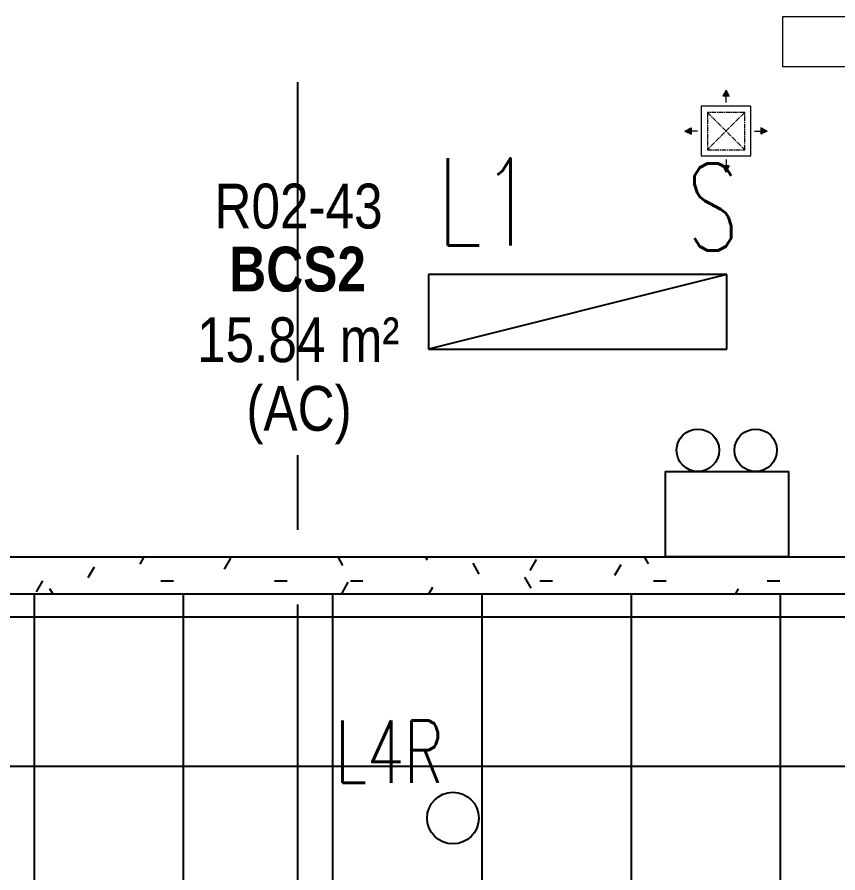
# Model space of a CAD drawing. Header units: millimetres. Extents: x -92759 to 184353, y -15225 to 86714.
# Drawn here: x 77972 to 81272, y 71321 to 74761 of the extents above; entities that cross this region are included whole.
import ezdxf

# ---------------------------------------------------------------- set-up
doc = ezdxf.new("R2010")
doc.units = ezdxf.units.MM
doc.linetypes.add('CENTER2', pattern=[28.575, 19.05, -3.175, 3.175, -3.175])
doc.linetypes.add('IDA - Grid Line', pattern=[2100, 1200, -300, 300, -300])
for name, color, linetype in [('0-1', 9, 'Continuous'), ('A-_ROOMNAME_A', 8, 'Continuous'), ('A-_WALL----_H-1', 9, 'Continuous'), ('A-_WALLPRTN_E', 8, 'Continuous'), ('A-PATT-CONC', 8, 'Continuous'), ('E-_LIGT----_E-', 3, 'Continuous'), ('E-EM LIGHT', 1, 'Continuous'), ('E-legend', 1, 'Continuous'), ('E-LIGHT----E', 1, 'Continuous')]:
    doc.layers.add(name, color=color, linetype=linetype)
for name, color, linetype, lineweight in [('HFI 9MM FPB', 94, 'Continuous', 5), ('M-ACMV_Control Panel', 7, 'Continuous', 25), ('M-ACMV_FAD', 3, 'Continuous', 18), ('M-ACMV_FAG', 3, 'Continuous', 25), ('M-ACMV_FCU-1', 86, 'Continuous', 9)]:
    doc.layers.add(name, color=color, linetype=linetype, lineweight=lineweight)
doc.layers.add('S-_ANOTGRID_E-1', color=9, linetype='IDA - Grid Line', true_color=0x808080)
doc.styles.add('Arial Narrow_2', font='ARIALN.TTF', dxfattribs={"height": 225})
doc.styles.add('Arial Narrow_B_1', font='ARIALNB.TTF', dxfattribs={"height": 300})
doc.styles.add('Simplex', font='simplex_.ttf', dxfattribs={"width": 0.7, "height": 450})
doc.styles.add('T3', font='simplex.shx', dxfattribs={"width": 0.7, "height": 300})

# ---------------------------------------------------------------- blocks, each defined once
blk = doc.blocks.new('A$C3019c3af')
at = {"layer": 'A-_WALL----_H-1'}
h = blk.add_hatch(dxfattribs=at)
h.set_pattern_fill('FP_8', color=256, style=0, pattern_type=2)
h.set_pattern_definition([(0, (-11670.95, 40338.29), (609.6, 152.4), [50.292, -406.908, 50.292, -406.908, -2438.4]), (0, (-11670.95, 40338.29), (609.6, 152.4), [-914.4, 50.292, -864.108, 50.292, -406.908, -1066.8]), (0, (-11670.95, 40338.29), (609.6, 152.4), [-2286, 50.292, -254.508, 50.292, -711.708]), (120, (-11442.35, 40414.49), (-436.7823, 451.729), [50.292, -406.908, 50.292, -406.908, -2438.4]), (120, (-11442.35, 40414.49), (-436.7823, 451.729), [-914.4, 50.292, -864.108, 50.292, -406.908, -1066.8]), (120, (-11442.35, 40414.49), (-436.7823, 451.729), [-2286, 50.292, -254.508, 50.292, -711.708]), (240, (-11366.15, 40719.29), (-172.8177, -604.129), [50.292, -406.908, 50.292, -406.908, -2438.4]), (240, (-11366.15, 40719.29), (-172.8177, -604.129), [-914.4, 50.292, -864.108, 50.292, -406.908, -1066.8]), (240, (-11366.15, 40719.29), (-172.8177, -604.129), [-2286, 50.292, -254.508, 50.292, -711.708])])
h.paths.add_polyline_path([(100, 39700), (100, 39850), (-7500, 39850), (-7500, 39700), (-997.2, 39700)])
at = {"layer": 'A-_WALLPRTN_E'}
for p, q in [((-7350, 39850), (-50, 39850)), ((100, 39700), (-7500, 39700))]:
    blk.add_line(p, q, dxfattribs=at)
at = {"layer": 'S-_ANOTGRID_E-1'}
blk.add_line((-3600, -20341.4), (-3600, 52351.8), dxfattribs=at)
at = {"layer": 'A-_ROOMNAME_A', "char_height": 180, "attachment_point": 1}
for s, insert, width, style in [('R02-43', (-3935.4, 41350.4), 853.797, 'Arial Narrow_2'), ('BCS2', (-3876.2, 41096.9), 709.493, 'Arial Narrow_B_1'), ('15.84 m²', (-4005.2, 40812.9), 1022.152, 'Arial Narrow_2'), ('(AC)', (-3807.2, 40537.2), 541.139, 'Arial Narrow_2')]:
    blk.add_mtext(s, dxfattribs=dict(at, insert=insert, width=width, style=style))
blk = doc.blocks.new('RCP_B8L2')
at = {"layer": 'A-PATT-CONC'}
h = blk.add_hatch(dxfattribs=at)
h.set_pattern_fill('ANSI37', color=256, scale=189, angle=45)
h.set_pattern_definition([(90, (-397818.07, -146677.3), (-600.075, 0), []), (180, (-397818.07, -146677.3), (-6e-14, -600.075), [])])
h.paths.add_polyline_path([(-379218.1, -147877.3), (-379218.1, -146077.3), (-378018.1, -146077.3), (-378018.1, -147877.3), (-369818.1, -147877.3), (-369818.1, -149677.3), (-397818.1, -149677.3), (-397818.1, -147877.3), (-397818.1, -146677.3), (-396618.1, -146677.3), (-395418.1, -146677.3), (-395418.1, -147877.3)])
at = {"layer": 'HFI 9MM FPB'}
h = blk.add_hatch(dxfattribs=at)
h.set_pattern_fill('ANSI33', color=256, scale=50)
h.set_pattern_definition([(45, (-381589.02, -647239), (-224.5064, 224.5064), []), (45, (-381364.5, -647239), (-224.5064, 224.5064), [158.75, -79.375])])
h.paths.add_polyline_path([(-397818.1, -145727.3), (-400118.1, -145727.3), (-400118.1, -175677.3), (-397818.1, -175677.3), (-397818.1, -149677.3), (-369818.1, -149677.3), (-369818.1, -175677.3), (-400118.1, -175677.3), (-400118.1, -180477.3), (-377418.1, -180477.3), (-377418.1, -194177.3), (-377868.1, -194177.3), (-377868.1, -197377.3), (-373818.1, -197377.3), (-373818.1, -196977.3), (-373218.1, -196977.3), (-373218.1, -197377.3), (-372328.1, -197377.3), (-372328.1, -187777.3), (-373518.1, -187777.3), (-373518.1, -183977.3), (-369718.1, -183977.3), (-369718.1, -184377.3), (-367302.1, -184377.3), (-367302.1, -183227.3), (-367418.1, -183227.3), (-367418.1, -174577.3), (-365018.1, -174577.3), (-365018.1, -174045.3), (-364918.1, -174045.3), (-364918.1, -173009.3), (-365018.1, -173009.3), (-365018.1, -172877.3), (-367418.1, -172877.3), (-367418.1, -161227.3), (-365818.1, -161227.3), (-365818.1, -161927.3), (-362518.1, -161927.3), (-362518.1, -160193), (-362518.1, -159277.3), (-362718.1, -159277.3), (-362718.1, -157677.3), (-364168.1, -157677.3), (-364168.1, -158127.3), (-364455.6, -158127.3), (-365318.1, -158127.3), (-365318.1, -158827.3), (-366818.1, -158827.3), (-366818.1, -159277.3), (-367418.1, -159277.3), (-367418.1, -145307.3), (-369018.1, -145307.3), (-369018.1, -145557.3), (-369818.1, -145557.3), (-369818.1, -147877.3), (-377418.1, -147877.3), (-377418.1, -145557.7), (-379668.1, -145557.7), (-379668.1, -147877.3), (-394868.1, -147877.3), (-394868.1, -146527.3), (-397818.1, -146527.3)])
h.paths.add_polyline_path([(-399868.1, -146002.3), (-398068.1, -146002.3), (-398068.1, -175402.3), (-399868.1, -175402.3)], flags=16)
h.paths.add_polyline_path([(-379218.1, -147877.3), (-379218.1, -146077.3), (-378018.1, -146077.3), (-378018.1, -147877.3), (-369818.1, -147877.3), (-369818.1, -149677.3), (-397818.1, -149677.3), (-397818.1, -147877.3), (-397818.1, -146677.3), (-396618.1, -146677.3), (-395418.1, -146677.3), (-395418.1, -147877.3)], flags=16)
h.paths.add_polyline_path([(-369518.1, -175677.3), (-367718.1, -175677.3), (-367718.1, -145677.3), (-369518.1, -145677.3)], flags=16)
h.paths.add_polyline_path([(-366468.1, -159177.3), (-366468.1, -160977.3), (-365268.1, -160977.3), (-365268.1, -161577.3), (-362868.1, -161577.3), (-362868.1, -159177.3)], flags=16)
h.paths.add_polyline_path([(-376718.1, -196977.3), (-373718.1, -196977.3), (-373718.1, -187977.3), (-373718.1, -187977.3), (-373718.1, -183777.3), (-367718.1, -183777.3), (-367718.1, -175977.3), (-399518.1, -175977.3), (-399518.1, -180177.3), (-376718.1, -180177.3)], flags=16)
blk.add_lwpolyline([(-367418.1, -159277.3), (-367418.1, -145307.3), (-369018.1, -145307.3), (-369018.1, -145557.3), (-369818.1, -145557.3), (-369818.1, -147877.3), (-377418.1, -147877.3), (-377418.1, -145557.7), (-379668.1, -145557.7), (-379668.1, -147877.3), (-394868.1, -147877.3)], dxfattribs=at)
blk.add_lwpolyline([(-379218.1, -147877.3), (-379218.1, -146077.3), (-378018.1, -146077.3), (-378018.1, -147877.3), (-369818.1, -147877.3), (-369818.1, -149677.3), (-397818.1, -149677.3), (-397818.1, -147877.3), (-397818.1, -146677.3), (-396618.1, -146677.3), (-395418.1, -146677.3), (-395418.1, -147877.3)], close=True, dxfattribs=at)
blk = doc.blocks.new('L1S-W')
at = {"layer": 'E-LIGHT----E', "color": 1}
for p, q in [((-1200, 300), (-1200, 0)), ((0, 300), (-1200, 300)), ((0, 300), (-1200, 0)), ((0, 0), (0, 300)), ((-1200, 0), (0, 0)), ((0, 0), (0, 0)), ((0, 0), (0, 0))]:
    blk.add_line(p, q, dxfattribs=at)
at = {"layer": 'E-LIGHT----E', "color": 1, "lineweight": 18, "style": 'T3', "width": 0.7}
for s, p in [('L1', (-1164.1, 417.3)), ('S', (-161.6, 396.4))]:
    blk.add_text(s, height=350, dxfattribs=at).set_placement(p)
blk = doc.blocks.new('mickey mouse ltg')
at = {"layer": 'E-EM LIGHT'}
blk.add_lwpolyline([(-352.5, 0), (93.2, 0), (93.2, -309.1), (-352.5, -309.1)], close=True, dxfattribs=at)
for centre in [(-233.8, -386.1), (-24.6, -386.1)]:
    blk.add_circle(centre, 77, dxfattribs=at)
blk = doc.blocks.new('ES')
at = {"layer": 'E-EM LIGHT', "color": 7, "xscale": 1.110047492056147, "yscale": 1.110047492056147, "zscale": 1.110047492056147, "rotation": 179.9999999999651}
blk.add_blockref('mickey mouse ltg', (-143.9, 0), dxfattribs=at)
blk = doc.blocks.new('A$C020d881d')
at = {"layer": 'E-legend', "lineweight": 25}
blk.add_circle((818.7, 172), 103.8, dxfattribs=at)
at = {"layer": 'E-legend', "lineweight": 25, "style": 'Simplex', "width": 0.7}
blk.add_text('L4R', height=250, dxfattribs=at).set_placement((345.2, 314.3))
blk = doc.blocks.new('EL_B8_L2_R4')
at = {"layer": 'E-_LIGT----_E-', "ltscale": 0.5}
blk.add_blockref('A$C020d881d', (-11395.2, -7972), dxfattribs=at)
at = {"layer": 'E-legend', "color": 7}
blk.add_blockref('L1S-W', (-9475, -5915), dxfattribs=at)
at = {"layer": 'E-LIGHT----E'}
blk.add_blockref('ES', (-9475, -6750), dxfattribs=at)
blk = doc.blocks.new('A$Ce886c8c0')
at = {"layer": 'M-ACMV_Control Panel', "lineweight": 5}
blk.add_lwpolyline([(200, -200), (200, 200), (0, 200), (0, -200)], close=True, dxfattribs=at)
blk.add_solid([(0, -200), (200, -200), (200, 200), (0, -200)], dxfattribs=at)
blk = doc.blocks.new('A$C5ccd6a02')
at = {"layer": 'M-ACMV_FAG', "lineweight": 5}
h = blk.add_hatch(color=3, dxfattribs=at)
h.dxf.hatch_style = 1
h.paths.add_polyline_path([(0, 165), (12.6, 139.9), (-12.6, 139.9)])
h = blk.add_hatch(color=3, dxfattribs=at)
h.dxf.hatch_style = 1
h.paths.add_polyline_path([(-165, 0), (-139.9, 12.6), (-139.9, -12.6)])
h = blk.add_hatch(color=3, dxfattribs=at)
h.dxf.hatch_style = 1
h.paths.add_polyline_path([(139.9, -12.6), (139.9, 12.6), (165, 0)])
h = blk.add_hatch(color=3, dxfattribs=at)
h.dxf.hatch_style = 1
h.paths.add_polyline_path([(-12.6, -139.9), (12.6, -139.9), (0, -165)])
at = {"layer": 'M-ACMV_FAD', "color": 3, "lineweight": 5}
blk.add_lwpolyline([(-100, -100), (100, -100), (100, 100), (-100, 100)], close=True, dxfattribs=at)
at = {"layer": 'M-ACMV_FAG', "color": 3, "lineweight": 5}
for p, q in [((0, 165), (-12.6, 139.9)), ((12.6, 139.9), (-12.6, 139.9)), ((0, 165), (12.6, 139.9)), ((0, 114.8), (0, 139.9)), ((-165, 0), (-139.9, 12.6)), ((-165, 0), (-139.9, -12.6)), ((-139.9, 12.6), (-139.9, -12.6)), ((-114.8, 0), (-139.9, 0)), ((114.8, 0), (139.9, 0)), ((139.9, 12.6), (139.9, -12.6)), ((165, 0), (139.9, 12.6)), ((165, 0), (139.9, -12.6)), ((0, -114.8), (0, -139.9)), ((12.6, -139.9), (-12.6, -139.9)), ((0, -165), (-12.6, -139.9)), ((0, -165), (12.6, -139.9))]:
    blk.add_line(p, q, dxfattribs=at)
at = {"layer": 'M-ACMV_FAG', "color": 3, "linetype": 'CENTER2', "lineweight": 5}
for p, q in [((-75, 75), (75, -75)), ((75, 75), (-75, -75))]:
    blk.add_line(p, q, dxfattribs=at)
blk.add_lwpolyline([(-75, -75), (75, -75), (75, 75), (-75, 75)], close=True, dxfattribs=at)
blk = doc.blocks.new('ACMV_B8_L2')
at = {"layer": 'M-ACMV_Control Panel', "rotation": 270}
blk.add_blockref('A$Ce886c8c0', (141912.7, -30953.2), dxfattribs=at)
at = {"layer": 'M-ACMV_FAD'}
blk.add_blockref('A$C5ccd6a02', (141486.2, -31413), dxfattribs=at)

msp = doc.modelspace()

# ---------------------------------------------------------------- block references
at = {"layer": '0-1'}
msp.add_blockref('A$C3019c3af', (82701.1, 32741.2), dxfattribs=at)
at = {"layer": 'A-PATT-CONC'}
msp.add_blockref('RCP_B8L2', (452619.1, 220318.5), dxfattribs=at)
at = {"layer": 'E-legend', "color": 7}
msp.add_blockref('EL_B8_L2_R4', (90301.1, 79341.2), dxfattribs=at)
at = {"layer": 'M-ACMV_FCU-1'}
msp.add_blockref('ACMV_B8_L2', (-60663.6, 105715.9), dxfattribs=at)

doc.saveas('drawing.dxf')
